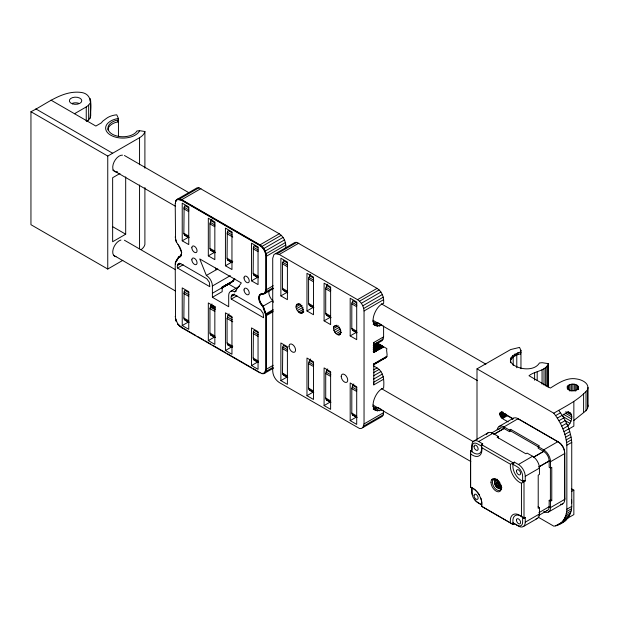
<?xml version="1.0" encoding="UTF-8"?>
<svg xmlns="http://www.w3.org/2000/svg" width="619" height="619" viewBox="0 0 619 619"><rect width="100%" height="100%" fill="white"/><g stroke="black" fill="none" stroke-linecap="round" stroke-linejoin="round"><path stroke-width="0.93" d="M497.173 429.865A9.687 5.594 60 0 1 503.967 426.909L509.445 430.073L510.675 429.362L539.443 445.966L538.213 446.678L538.213 448.264L543.691 451.421A7.745 4.472 60 0 1 549.169 460.915L549.169 467.244L550.539 468.034L551.769 467.322L551.769 500.531L550.539 501.243L549.169 500.454L550.399 499.742L551.769 500.531M471.833 487.679L471.887 492.399A9.687 5.594 60 0 0 472.343 494.658M525.245 476.305L525.237 481.048L522.645 480.971L522.645 476.228A7.745 4.472 60 0 0 517.167 466.741L513.058 464.366L514.288 462.084L519.287 465.031A9.687 5.594 60 0 1 525.183 475.245L525.245 476.305L539.443 468.111A9.687 5.594 60 0 0 532.595 456.249L527.117 453.085L525.879 453.797L497.119 437.192L498.349 436.48L498.349 438.059M177.498 268.027C176.608 265.884 178.202 262.108 180.856 263.756L206.862 278.829L209.338 282.31L209.779 286.667L177.498 268.027L183.201 264.731M231.305 299.093C230.423 296.95 232.017 293.174 234.671 294.822L260.676 309.902L263.145 313.384L263.593 317.733L231.305 299.093L237.015 295.797M175.541 264.367L175.626 262.232L178.404 257.697C183.51 256.111 181.29 248.815 178.852 245.673M525.237 522.219L525.183 523.171A9.687 5.594 60 0 1 519.287 526.576L513.058 522.885L517.167 525.26A7.745 4.472 60 0 0 522.645 522.096L522.645 517.352L525.237 517.422L525.245 522.173L539.443 513.979L539.443 507.65L538.073 506.86M385.258 357.813C389.003 357.07 385.707 350.841 386.867 348.621L376.87 342.841M557.889 441.649L543.691 449.843L543.598 451.367L533.299 457.317M333.486 328.604L333.618 327.033L334.275 325.95L335.374 325.524C338.903 326.035 341.201 330.12 340.659 333.486L339.993 334.562L338.895 334.995C335.815 334.624 333.927 331.444 333.486 328.604L338.376 325.78M295.983 306.954L296.772 304.3L297.871 303.875C301.399 304.386 303.697 308.463 303.155 311.829L302.49 312.912L301.391 313.338C298.312 312.974 296.424 309.786 295.983 306.954L300.873 304.13M513.058 522.885L514.435 523.836L513.205 524.548L481.404 506.187L481.721 503.007A11.304 6.53 60 0 0 480.893 498.179M537.942 517.012L553.804 526.173C562.106 525.446 566.702 516.819 566.849 509.228L566.849 445.208C565.983 433.509 560.922 422.406 553.804 413.198L477.001 368.854L477.001 439.343M558.903 524.548C566.555 521.802 571.701 514.497 571.739 506.404L571.739 442.384C570.873 430.685 565.82 419.581 558.694 410.374M567.515 426.429C571.267 422.947 574.548 414.343 568.242 411.728M571.677 503.03L571.6 499.827M508.145 421.856C505.081 419.922 499.974 418.49 499.827 414.049C499.634 412.594 501.274 411.643 502.442 412.54L513.035 418.661M264.692 293.104L265.876 289.553L265.876 256.196C265.652 251.887 263.268 247.762 259.655 245.418L181.437 200.254L177.769 199.511M264.692 372.653L265.876 369.11L265.876 315.551L262.711 306.42L261.829 305.515A7.946 4.588 60 0 1 258.719 298.11A7.946 4.588 60 0 1 261.528 293.917L263.315 293.893L265.017 292.911L266.201 289.367L266.201 256.003C265.977 251.701 263.593 247.577 259.98 245.232L181.762 200.069L178.094 199.326L176.4 200.301L175.517 201.786L176.725 200.115M265.28 293.29L266.526 289.584L266.526 256.165C266.286 251.654 263.787 247.329 260.003 244.869L181.731 199.674L177.901 198.9M263.64 373.257L261.589 373.466L263.315 373.45L265.017 372.468L266.201 368.924L266.201 315.365L263.036 306.235L262.154 305.329A7.946 4.588 60 0 1 259.044 297.925A7.946 4.588 60 0 1 261.852 293.723L261.528 293.917M265.28 372.847L266.526 369.141L266.526 315.504L263.268 306.065A7.482 4.325 60 0 1 259.407 298.714A7.482 4.325 60 0 1 262.023 294.149L263.841 294.126L273.644 288.462M373.613 343.924L373.822 342.493L383.602 336.852L383.602 325.958M362.796 427.644L364.042 423.93L364.042 310.955C363.802 306.444 361.303 302.118 357.519 299.658L279.246 254.471L275.416 253.697M373.396 345.735L382.356 340.558L383.602 336.852M377.489 326.283L373.412 323.93L377.899 322.723L381.977 325.083C366.154 330.685 374.495 305.507 383.602 303.426C384.267 297.708 382.101 291.51 377.079 288.361L296.795 242.377L294.977 242.4L273.969 254.533L272.724 258.239L272.724 371.214C272.964 375.718 275.463 380.043 279.246 382.511L359.531 428.495L361.357 428.472L382.356 416.347L383.285 414.776L383.602 410.753M188.88 237.75L184.81 235.398L183.851 233.293L184.106 207.226L184.81 205.601L188.88 207.953M188.88 322.484L184.81 320.131L183.851 318.019L184.106 291.959L184.81 290.326L188.88 292.679M214.971 252.815L210.893 250.463L209.942 248.351L209.942 223.877L210.893 220.658L211.953 219.234M214.971 337.548L210.893 335.196L209.942 333.084L209.942 308.602L210.893 305.391L211.953 303.96M232.094 262.704L228.016 260.351L227.065 258.239L227.312 232.171L228.016 230.547L232.094 232.899M232.094 347.437L228.016 345.077L227.065 342.972L227.065 318.491L228.016 315.272L229.076 313.848M258.185 277.769L254.107 275.409L253.156 273.304L253.403 247.236L254.107 245.611L258.185 247.964M258.185 362.494L254.107 360.142L253.156 358.03L253.403 331.97L254.107 330.337L258.185 332.689M287.541 292.833L283.463 290.481L282.504 288.361L282.504 263.887L283.463 260.669L287.541 263.029M287.541 377.559L283.463 375.207L282.504 373.095L282.759 347.035L283.463 345.402L287.541 347.754M313.624 307.898L309.554 305.538L308.595 303.426L308.595 278.952L309.554 275.734L310.614 274.31M313.624 392.624L309.554 390.272L308.595 388.159L308.595 363.678L309.554 360.467L310.614 359.035M330.747 317.779L326.67 315.427L325.718 313.315L325.718 288.833L326.67 285.622L327.73 284.191M330.747 402.505L326.67 400.153L325.718 398.04L325.718 373.567L326.67 370.355L327.73 368.924M356.838 332.844L352.76 330.492L351.809 328.372L351.809 303.898L352.76 300.687L356.838 303.039M356.838 417.57L352.76 415.217L351.809 413.105L351.809 388.631L352.76 385.413L353.82 383.989M386.674 356.993L373.628 364.529L373.799 363.871L386.844 356.335M181.398 253.72L180.733 255.724L178.473 257.109L175.649 261.721A8.534 4.929 60 0 0 175.216 264.166L175.541 316.58M180.694 256.258L181.398 254.146M86.853 121.541L90.181 118.067C90.304 107.776 94.382 93.043 79.433 92.254C61.467 90.9 46.146 104.209 30.95 111.722L30.95 224.697L107.752 269.041L122.817 260.344M90.181 118.067L90.699 115.792L90.699 100.727M477.001 368.854L510.66 349.557L519.542 347.414L520.958 350.455L520.417 352.025C492.709 361.318 530.591 377.629 539.42 362.997L542.136 362.688L548.473 363.663L548.473 386.836M510.458 361.983L510.969 357.867M567.283 386.62C566.888 391.827 576.134 392.075 578.417 388.337C578.811 383.13 569.565 382.882 567.283 386.62L567.283 388.5M573.852 420.456L586.015 410.691L587.532 408.579L587.532 389.746C589.799 383.385 581.93 379.648 576.784 378.998C566.911 377.041 558.299 383.223 550.353 388.059L528.99 375.725C534.847 370.889 545.153 371.431 548.473 363.663M587.532 408.579L588.05 406.304L588.05 387.479M175.719 262.727L175.626 262.232M107.946 129.99A14.972 8.643 0 0 1 115.436 122.5L117.904 121.912L118.446 118.461L116.743 114.801L114.577 115.095A16.713 9.649 0 0 0 106.29 118.5L102.545 121.316L101.477 122.802L95.86 126.052L50.998 100.146M117.904 121.912L118.446 120.341M117.904 120.032L115.436 120.62A14.972 8.643 0 0 0 112.333 134.215A14.972 8.643 0 0 0 135.886 132.427L136.907 131.004L139.623 130.686L144.9 131.507L144.451 132.814A18.91 10.918 0 0 1 139.554 137.704L107.752 156.065L30.95 111.722M510.969 359.747C512.888 356.335 516.718 354.617 520.417 353.906L520.958 352.335M234.771 278.782L233.425 281.119L212.394 293.259M176.415 261.288L178.729 257.504L180.052 257.001M476.073 490.674A11.304 6.53 60 0 0 473.512 488.793L470.602 487.478L470.602 450.756L471.833 450.044L471.887 444.465A9.687 5.594 60 0 1 477.783 441.061L482.781 443.893M513.058 464.366L514.435 462.169L510.497 464.265L481.729 447.653L481.404 444.519L482.634 443.808L481.551 446.175L477.442 443.808A7.745 4.472 60 0 0 471.964 446.972L471.964 451.715M74.497 113.718L86.25 106.932L88.664 105.114L90.181 103.002M553.804 413.198C565.472 406.257 578.587 400.214 587.532 389.746M232.024 281.614L234.686 278.643M562.563 415.488L566.989 412.432L569.913 412.695M230.918 282.751L221.888 287.912L231.127 282.574M373.783 352.056L382.557 346.129L373.242 351.731M373.775 348.056L379.416 344.319L373.93 347.553M373.218 347.638L378.805 343.963L373.861 346.81M373.28 351.607L382.047 345.835L373.822 350.578M522.645 517.352L525.237 517.6L524.007 518.312L521.453 516.455L521.453 483.246L525.237 480.878L522.645 480.971M374.317 348.265L380.004 344.659L374.472 347.955M373.249 345.495L374.843 344.52M373.342 349.34L380.507 344.945L380.94 345.193L373.45 349.402M374.534 351.7L383.122 346.454M375.029 351.855L376.584 350.919M378.921 349.518L382.813 347.189L374.634 351.754M230.485 282.813L221.734 288.028L230.725 282.837L230.16 282.62M374.928 348.126L376.491 347.205L374.944 348.141M373.404 349.371L380.414 344.891M373.389 345.572L377.466 343.189M373.659 348.52L380.012 344.659L373.35 348.543L380.043 344.675L380.553 344.969L373.172 349.178M374.131 351.886L383.455 346.648L373.675 352.296L383.602 346.733M224.179 286.04L230.028 282.651M119.985 173.482L112.643 177.723L112.643 241.743L125.688 234.206L125.688 176.879M179.719 198.885L198.954 187.774L279.246 233.758C283.92 236.737 286.311 242.439 285.769 247.879M181.731 199.674L200.974 188.571M175.541 203.659L175.533 201.299L176.461 199.736L197.136 187.797L198.954 187.774M175.541 237.023L175.216 203.442M182.226 240.822L188.749 244.582L188.749 206.924L182.226 203.164L182.226 240.822L188.749 237.054M178.094 244.319L181.769 252.653M178.473 257.109L180.841 255.74M179.363 256.893L180.941 255.98M177.939 264.189L179.572 263.245M177.746 264.545L179.378 263.601M177.607 264.955L180.052 263.547M177.521 265.419L180.787 263.532M208.317 255.879L214.839 259.647L214.839 221.989L208.317 218.221L208.317 255.879L214.832 252.119M206.359 275.463L199.751 258.943L241.333 282.953L234.81 291.889L234.013 291.495A8.643 4.991 60 0 0 228.697 295.425L228.697 306.722L212.394 297.306L212.394 286.009A8.534 4.929 60 0 0 206.359 275.463L217.772 268.878M260.003 244.869L279.246 233.758M225.432 265.768L231.955 269.536L231.955 231.877L225.432 228.109L225.432 265.768L231.955 261.999M262.023 246.401L281.258 235.29M263.841 248.521L283.076 237.41M265.28 251.02L284.523 239.909M266.209 253.651L285.444 242.547M212.394 286.009L230.33 275.648M266.526 256.165L285.769 245.054M277.235 253.674L296.795 242.377M222.159 287.301L231.204 282.086M279.246 254.471L298.815 243.174M212.394 297.306L222.175 291.657L222.175 287.611L221.672 287.495L225.649 285.235M175.517 319.18L176.4 321.679L175.216 316.417M230.485 291.464L239.452 286.288M251.523 280.833L258.046 284.593L258.046 246.935L251.523 243.174L251.523 280.833L258.046 277.064M234.725 291.851L236.443 290.953M231.754 295.255L233.378 294.311M231.56 295.611L234.005 294.203M179.82 325.88L177.769 324.054L179.495 326.066L181.112 326.863M231.421 296.021L234.678 294.141M231.336 296.486L234.593 294.605M182.226 325.548L188.749 329.316L188.749 291.657L182.226 287.889L182.226 325.548L188.749 321.787M179.495 326.066L195.906 335.521M266.526 289.584L273.219 285.723M266.209 291.727L272.902 287.866M263.268 306.065L272.724 300.602A7.482 4.325 60 0 1 269.01 290.961M280.879 295.897L287.402 299.658L287.402 261.999L280.879 258.239L280.879 295.897L287.402 292.129M208.317 340.612L214.839 344.381L214.839 306.722L208.317 302.954L208.317 340.612L214.832 336.852M266.093 313.717L273.188 309.616M266.348 314.614L273.018 310.769M266.526 315.504L273.196 311.651M296.114 305.376L299.372 303.496M296.408 308.78L302.118 305.484M225.432 350.501L231.955 354.261L231.955 316.603L225.432 312.843L225.432 350.501L231.955 346.733M297.329 310.576L303.031 307.279M298.598 312.077L303.488 309.252M300.022 313.044L303.287 311.164M301.391 313.338L303.836 311.93M306.97 310.955L313.493 314.723L313.493 277.064L306.97 273.296L306.97 310.955L313.493 307.194M357.519 299.658L377.079 288.361M324.093 320.843L330.616 324.611L330.616 286.953L324.093 283.185L324.093 320.843L330.608 317.075M359.531 301.19L379.099 289.893M251.523 365.558L258.046 369.326L258.046 331.668L251.523 327.908L251.523 365.558L258.046 361.798M361.357 303.31L380.917 292.013M362.796 305.809L382.356 294.52M363.724 308.448L383.285 297.151M333.618 327.033L336.875 325.145M364.042 310.955L383.602 299.658M259.98 372.514L262.023 373.698L263.841 373.683L273.644 368.019M266.526 369.141L273.219 365.28M333.92 330.43L339.622 327.134M266.209 371.284L272.902 367.415M334.833 332.233L340.543 328.937M336.102 333.726L340.992 330.902M337.525 334.693L341.603 332.341M338.895 334.995L340.527 334.051M350.184 335.908L356.706 339.669L356.706 302.01L350.184 298.25L350.184 335.908L356.699 332.14M280.879 380.623L287.402 384.391L287.402 346.733L280.879 342.965L280.879 380.623L287.402 376.863M373.505 344.636L383.285 338.988M373.683 345.835L377.861 343.421L373.505 345.642M374.209 348.071L380.066 344.69M373.613 349.665L381.149 345.317L373.505 349.433M306.97 395.688L313.493 399.456L313.493 361.798L306.97 358.03L306.97 395.688L313.493 391.92M373.737 364.22L386.782 356.683M373.288 365.009L386.519 357.264M373.822 369.798L377.079 367.918C384.004 372.089 384.275 381.018 383.602 388.159C374.495 390.241 366.154 415.403 381.977 409.817L377.899 407.464L373.412 408.664L377.489 411.016M373.396 372.746L379.099 369.45M373.582 375.803L380.917 371.57M324.093 405.577L330.616 409.337L330.616 371.679L324.093 367.918L324.093 405.577L330.608 401.808M373.396 379.246L382.356 374.069M373.505 382.349L383.285 376.7M373.613 383.184L373.822 384.863L383.602 379.215M350.184 420.634L356.706 424.402L356.706 386.743L350.184 382.975L350.184 420.634L356.699 416.873M364.042 423.93L383.602 412.633M363.724 426.073L383.285 414.776M500.183 412.741L501.808 411.797M499.92 413.314L502.365 411.906M499.827 414.049L503.092 412.161M499.92 414.877L503.177 412.997M500.183 415.751L504.253 413.399M500.593 416.618L505.483 413.794L507.332 415.744L513.035 419.032M501.135 417.407L506.025 414.583M501.761 418.073L506.659 415.248M502.442 418.568L507.332 415.744M473.829 441.03L488.027 432.836M499.123 426.429L513.321 418.235M491.378 433.138L500.09 428.108M478.673 441.509L492.871 433.315L498.349 436.48M562.06 504.106A9.687 5.594 60 0 0 564.737 499.425L564.737 453.456A9.687 5.594 60 0 0 557.936 441.672L518.118 418.684L503.967 426.909L503.967 428.487L493.668 434.437M494.55 434.027L504.059 428.534L509.445 431.652L510.675 430.94L538.623 447.073M555.607 415.604L560.497 412.78M557.309 418.111L562.199 415.287M558.903 420.711L563.793 417.887M560.373 423.373L565.263 420.549M561.712 426.096L566.602 423.272M562.911 428.859L567.809 426.034M563.971 431.636L568.861 428.812M568.265 429.323L573.852 426.104L573.852 401.623M564.868 434.422L569.766 431.59M491.664 479.686L492.407 479.261L492.995 479.996M518.443 464.482L532.595 456.249M565.611 437.184L570.509 434.36M533.385 457.371L543.691 451.421L543.691 449.843L538.213 446.678M566.192 439.916L571.089 437.091M566.609 442.593L571.499 439.769M566.849 445.208L571.739 442.384M538.863 466.865L549.169 460.915L550.539 461.704L564.737 453.51M538.87 466.966L549.177 461.023M539.443 507.65L538.213 508.361L538.213 475.152L539.443 474.44L539.443 468.111M571.461 491.501L573.852 490.124L573.852 514.598L566.671 518.745M538.863 512.733L549.177 506.682L549.169 500.454M543.691 511.526A9.687 5.594 60 0 0 550.539 507.572L564.737 499.378L564.598 452.002A7.745 4.472 60 0 0 559.119 442.515L519.395 419.581A7.745 4.472 60 0 0 517.979 418.978M538.847 515.364L547.567 510.327M523.241 526.607L537.439 518.413M548.535 512.006L562.733 503.812M566.849 509.228L571.739 506.404M566.609 511.557L571.499 508.733M566.192 513.762L571.089 510.938M565.611 515.828L570.509 513.004M564.868 517.732L569.766 514.907M563.971 519.473L568.861 516.648M562.911 521.036L567.809 518.211M555.607 525.848L559.684 523.496M561.712 522.405L566.602 519.581M557.309 525.307L565.263 520.757M373.466 348.458L380.043 344.675M374.998 348.164L376.584 347.251M383.316 346.563L373.443 352.242L383.455 346.648M227.243 284.33L231.227 282.063M380.492 348.737L382.983 347.321M233.108 281.034L221.672 287.495L233.425 281.119L232.535 281.196M373.505 348.489L380.182 344.76M373.621 345.704L377.861 343.421M563.793 521.724L560.497 523.024M481.404 506.187L513.205 524.548L512.888 521.005A11.304 6.53 60 0 1 521.097 516.261L524.007 518.312L524.007 481.59L521.097 480.274A11.304 6.53 60 0 1 512.888 466.053L513.205 462.88L481.404 444.519L481.721 448.063A11.304 6.53 60 0 1 473.512 452.799L470.602 450.756L470.602 487.478M283.463 290.481L284.523 290.682M309.554 305.538L310.614 305.74M326.67 315.427L327.73 315.628M352.76 330.492L353.82 330.693M184.81 235.398L185.87 235.607M210.893 250.463L211.953 250.672M228.016 260.351L229.076 260.553M254.107 275.409L255.167 275.617M210.893 335.196L211.953 335.397M228.016 345.077L229.076 345.286M254.107 360.142L255.167 360.351M283.463 375.207L284.523 375.408M309.554 390.272L310.614 390.473M326.67 400.153L327.73 400.361M352.76 415.217L353.82 415.426M504.059 428.534L503.967 428.487A7.745 4.472 60 0 0 499.618 428.456M481.845 505.019L477.783 502.613A9.687 5.594 60 0 1 474.502 499.154M124.427 155.493L188.857 192.695M381.312 303.805L485.907 364.196M567.608 411.728L570.95 413.654M565.758 411.72L571.6 415.094M565.147 413.059L571.824 416.92M35.84 108.898L112.643 153.241M563.251 414.173L571.6 418.993M562.601 416.37L570.95 421.191M564.907 420.456L569.913 423.35M309.554 275.734L313.624 278.086M326.67 285.622L330.747 287.974M566.896 424.355L568.559 425.323M210.893 220.658L214.971 223.018M282.759 262.301L287.649 265.125M308.85 277.366L313.74 280.19M325.965 287.255L330.863 290.079M352.056 302.312L356.954 305.136M282.504 263.887L287.394 266.712M308.595 278.952L313.485 281.777M325.718 288.833L330.608 291.657M351.809 303.898L356.699 306.722M184.106 207.226L188.996 210.05M210.189 222.291L215.087 225.115M227.312 232.171L232.21 234.996M253.403 247.236L258.293 250.061M183.851 208.812L188.741 211.636M209.942 223.877L214.832 226.701M227.065 233.758L232.767 237.054M253.156 248.823L258.046 251.647M112.689 170.024L175.448 206.251M372.924 320.263L477.52 380.654M372.87 321.586L377.033 323.985M375.578 323.714L379.656 326.066M373.187 324.294L375.632 325.71M282.504 288.361L287.394 291.185M308.595 303.426L313.485 306.25M325.718 313.315L330.608 316.139M351.809 328.372L356.699 331.196M282.759 289.661L287.781 292.563M308.85 304.726L313.872 307.628M325.965 314.607L330.995 317.508M352.056 329.672L356.954 332.496M183.851 233.293L188.741 236.118M209.942 248.351L214.832 251.175M227.065 258.239L232.767 261.535M253.156 273.304L258.046 276.128M184.106 234.586L188.996 237.41M210.189 249.643L215.219 252.552M227.312 259.531L232.342 262.441M253.403 274.596L258.293 277.42M373.752 365.991L377.079 367.918M228.45 283.989L236.775 288.794M571.36 488.685L573.852 490.124M112.588 226.639L125.688 234.206M124.427 240.226L175.463 269.691M381.312 388.539L473.357 441.68M309.554 360.467L313.624 362.819M326.67 370.355L330.747 372.708M352.76 385.413L356.838 387.765M211.427 304.672L215.505 307.032M210.893 305.391L214.971 307.744M228.016 315.272L232.094 317.624M282.759 347.035L287.649 349.859M308.85 362.1L313.74 364.924M325.965 371.98L330.863 374.805M352.056 387.045L356.954 389.869M210.545 306.204L215.435 309.028M282.504 348.621L287.394 351.445M308.595 363.678L313.485 366.502M325.718 373.567L330.608 376.391M351.809 388.631L356.699 391.456M184.106 291.959L188.996 294.783M210.189 307.016L215.087 309.84M227.312 316.905L232.21 319.729M253.403 331.97L258.293 334.794M183.851 293.545L188.741 296.369M209.942 308.602L214.832 311.427M227.065 318.491L232.767 321.787M253.156 333.556L258.046 336.38M113.525 255.237L175.448 290.984M372.924 404.996L470.827 461.519M549.169 506.783L550.539 507.572L550.539 501.243M372.87 406.312L377.033 408.718M375.578 408.439L379.656 410.799M373.187 409.027L375.632 410.443M282.504 373.095L287.394 375.919M308.595 388.159L313.485 390.984M325.718 398.04L330.608 400.864M351.809 413.105L356.699 415.929M282.759 374.394L287.781 377.296M308.85 389.459L313.74 392.284M325.965 399.34L330.863 402.164M352.056 414.405L357.086 417.307M183.851 318.019L188.741 320.843M209.942 333.084L214.832 335.908M227.065 342.972L232.767 346.261M253.156 358.03L258.046 360.854M184.106 319.311L188.996 322.135M210.189 334.376L215.219 337.285M227.312 344.265L232.21 347.089M253.403 359.329L258.293 362.154M197.569 336.481L203.396 339.846M205.059 340.806L210.886 344.172M212.549 345.131L225.865 352.815M227.529 353.774L251.662 367.709M253.326 368.669L259.144 372.034M181.437 327.544L260.003 372.909M481.551 504.702L477.442 502.326A7.745 4.472 60 0 1 471.964 492.84L471.964 488.089M550.539 507.572L549.177 506.682L548.751 508.965A7.745 4.472 60 0 1 546.43 510.683M181.731 327.714L177.901 324.062L175.533 318.932M176.461 242.006L177.901 244.513M215.443 268.073L216.139 269.814M272.724 300.602L273.35 302.289M175.533 239.375L176.4 242.13L175.216 236.868M587.702 404.795L588.05 406.304M564.737 499.425L564.598 497.869A7.745 4.472 60 0 1 564.18 500.051M373.799 363.871L373.822 384.863M586.015 391.866L586.015 410.691M583.601 393.684L583.601 412.509M578.417 386.62L578.417 389.444M577.844 385.815L577.844 389.583M576.923 385.126L576.923 389.831M575.732 384.592L575.732 391.185M574.339 384.26L574.339 390.852M572.854 384.151L572.854 390.736M571.36 384.26L571.36 390.852M569.967 384.592L569.967 391.185M568.776 385.126L568.776 389.831M567.855 385.815L567.855 389.583M550.539 468.034L550.539 461.704A9.687 5.594 60 0 0 543.691 449.843M550.399 467.477L550.399 499.742M547.962 364.916L547.962 387.123M546.987 366.293L546.987 386.573M545.664 367.57L545.664 385.923M544.008 368.715L544.008 385.134M542.066 369.698L542.066 384.182M537.191 371.864L537.191 380.553M534.615 372.476L534.615 380.205M520.958 350.455L520.958 368.676M520.417 352.025L520.417 353.906M517.948 352.613L517.948 354.501M516.78 354.3L516.78 367.756M514.846 353.991L514.846 355.871M513.197 356.846L513.197 365.496M512.47 355.778L512.47 357.666M510.675 429.362L510.675 430.94M510.451 358.912L510.451 362.757M509.445 430.073L509.445 431.652M373.822 342.493L373.822 352.381M144.9 131.507L144.9 168.198M144.9 187.511L144.9 244.482L144.451 245.789A18.91 10.918 0 0 1 141.186 249.604M139.554 137.704L139.554 164.747M139.554 185.019L139.554 248.753M118.446 136.683L118.446 118.461A17.293 9.989 0 0 0 110.685 135.166A17.293 9.989 0 0 0 139.623 130.686M107.752 156.065L107.752 269.041M90.181 98.46L90.181 101.284M88.664 105.114L88.664 120.179M86.25 106.932L86.25 121.053M539.443 513.979A9.687 5.594 60 0 1 536.015 518.854M512.23 419.241A9.687 5.594 60 0 1 518.118 418.684M561.309 504.245A9.687 5.594 60 0 1 560.512 504.245M521.453 483.246A13.239 7.645 60 0 1 510.497 464.265M481.729 447.653A13.239 7.645 60 0 1 470.773 453.982M470.773 487.199A13.239 7.645 60 0 1 481.729 506.18M510.497 522.784A13.239 7.645 60 0 1 521.453 516.455M477.28 491.927A11.304 6.53 60 0 1 479.385 494.883M486.542 434.546A9.687 5.594 60 0 1 492.871 433.315M501.382 486.132A4.844 2.793 60 0 1 498.844 488.484A4.844 2.793 60 0 1 494.999 484.414M494.651 483.269A4.844 2.793 60 0 1 497.072 479.818M500.709 484.445A6.298 3.637 60 0 1 497.243 490.14A6.298 3.637 60 0 1 492.67 480.623A6.298 3.637 60 0 1 499.997 482.975M501.669 489.033A6.298 3.637 60 0 1 499.44 488.437M494.991 480.731A6.298 3.637 60 0 1 495.138 479.485M501.862 487.493A4.844 2.793 60 0 1 500.33 487.633M496.136 480.367A4.844 2.793 60 0 1 497.018 479.106M499.262 485.559A1.934 1.122 60 0 1 497.746 484.569A1.934 1.122 60 0 1 497.258 482.627M498.674 487.617A3.876 2.236 60 0 1 497.962 487.315M498.016 486.441A2.321 1.339 60 0 1 496.005 482.959M496.771 482.247A2.321 1.339 60 0 1 497.165 482.286M497.591 482.464A2.321 1.339 60 0 1 498.016 482.781M498.411 483.199A2.321 1.339 60 0 1 499.015 486.139M498.752 486.379A2.321 1.339 60 0 1 498.411 486.48M498.906 429.47A7.745 4.472 60 0 1 499.224 428.913M115.985 256.692A9.223 5.323 -60 0 1 113.223 248.877A9.223 5.323 -60 0 1 120.937 240.033M117.564 171.803A9.223 5.323 -60 0 1 113.223 164.151A9.223 5.323 -60 0 1 122.508 155.145M72.446 103.28A6.229 3.598 0 0 1 78.675 103.28M379.625 345.356L378.062 346.276L379.664 345.371M341.208 376.391A4.612 2.662 60 0 0 346.106 382.472A4.612 2.662 60 0 0 346.106 375.95A4.612 2.662 60 0 0 341.208 376.391M289.034 346.261A4.612 2.662 60 0 0 293.924 352.35A4.612 2.662 60 0 0 293.924 345.828A4.612 2.662 60 0 0 289.034 346.261M244.025 277.916A3.691 2.128 60 0 0 247.94 282.782A3.691 2.128 60 0 0 247.94 277.56A3.691 2.128 60 0 0 244.025 277.916M191.844 247.786A3.691 2.128 60 0 0 195.759 252.653A3.691 2.128 60 0 0 195.759 247.438A3.691 2.128 60 0 0 191.844 247.786M191.844 259.833A3.691 2.128 60 0 0 195.759 264.708A3.691 2.128 60 0 0 195.759 259.485A3.691 2.128 60 0 0 191.844 259.833M244.025 289.963A3.691 2.128 60 0 0 247.94 294.83A3.691 2.128 60 0 0 247.94 289.615A3.691 2.128 60 0 0 244.025 289.963M516.478 520.122A2.909 1.679 60 0 0 519.558 523.953A2.909 1.679 60 0 0 519.558 519.844A2.909 1.679 60 0 0 516.478 520.122M474.015 446.57A2.909 1.679 60 0 0 477.102 450.408A2.909 1.679 60 0 0 477.102 446.299A2.909 1.679 60 0 0 474.015 446.57M474.015 495.602A2.909 1.679 60 0 0 477.102 499.44A2.909 1.679 60 0 0 477.102 495.332A2.909 1.679 60 0 0 474.015 495.602M516.478 471.09A2.909 1.679 60 0 0 519.558 474.92A2.909 1.679 60 0 0 519.558 470.811A2.909 1.679 60 0 0 516.478 471.09M490.975 482.255A7.266 4.194 60 0 0 498.682 491.842A7.266 4.194 60 0 0 498.682 481.567A7.266 4.194 60 0 0 490.975 482.255M494.604 482.928A3.876 2.236 60 0 0 498.713 488.035A3.876 2.236 60 0 0 498.713 482.557A3.876 2.236 60 0 0 494.604 482.928M495.703 483.555A2.321 1.339 60 0 0 498.163 486.627A2.321 1.339 60 0 0 498.163 483.338A2.321 1.339 60 0 0 495.703 483.555M496.221 483.578A1.934 1.122 60 0 0 498.28 486.132A1.934 1.122 60 0 0 498.28 483.393A1.934 1.122 60 0 0 496.221 483.578M72.446 103.86A6.229 3.598 0 0 0 81.785 100.75A6.229 3.598 0 0 0 72.446 97.632A6.229 3.598 0 0 0 72.446 103.86"/></g></svg>
